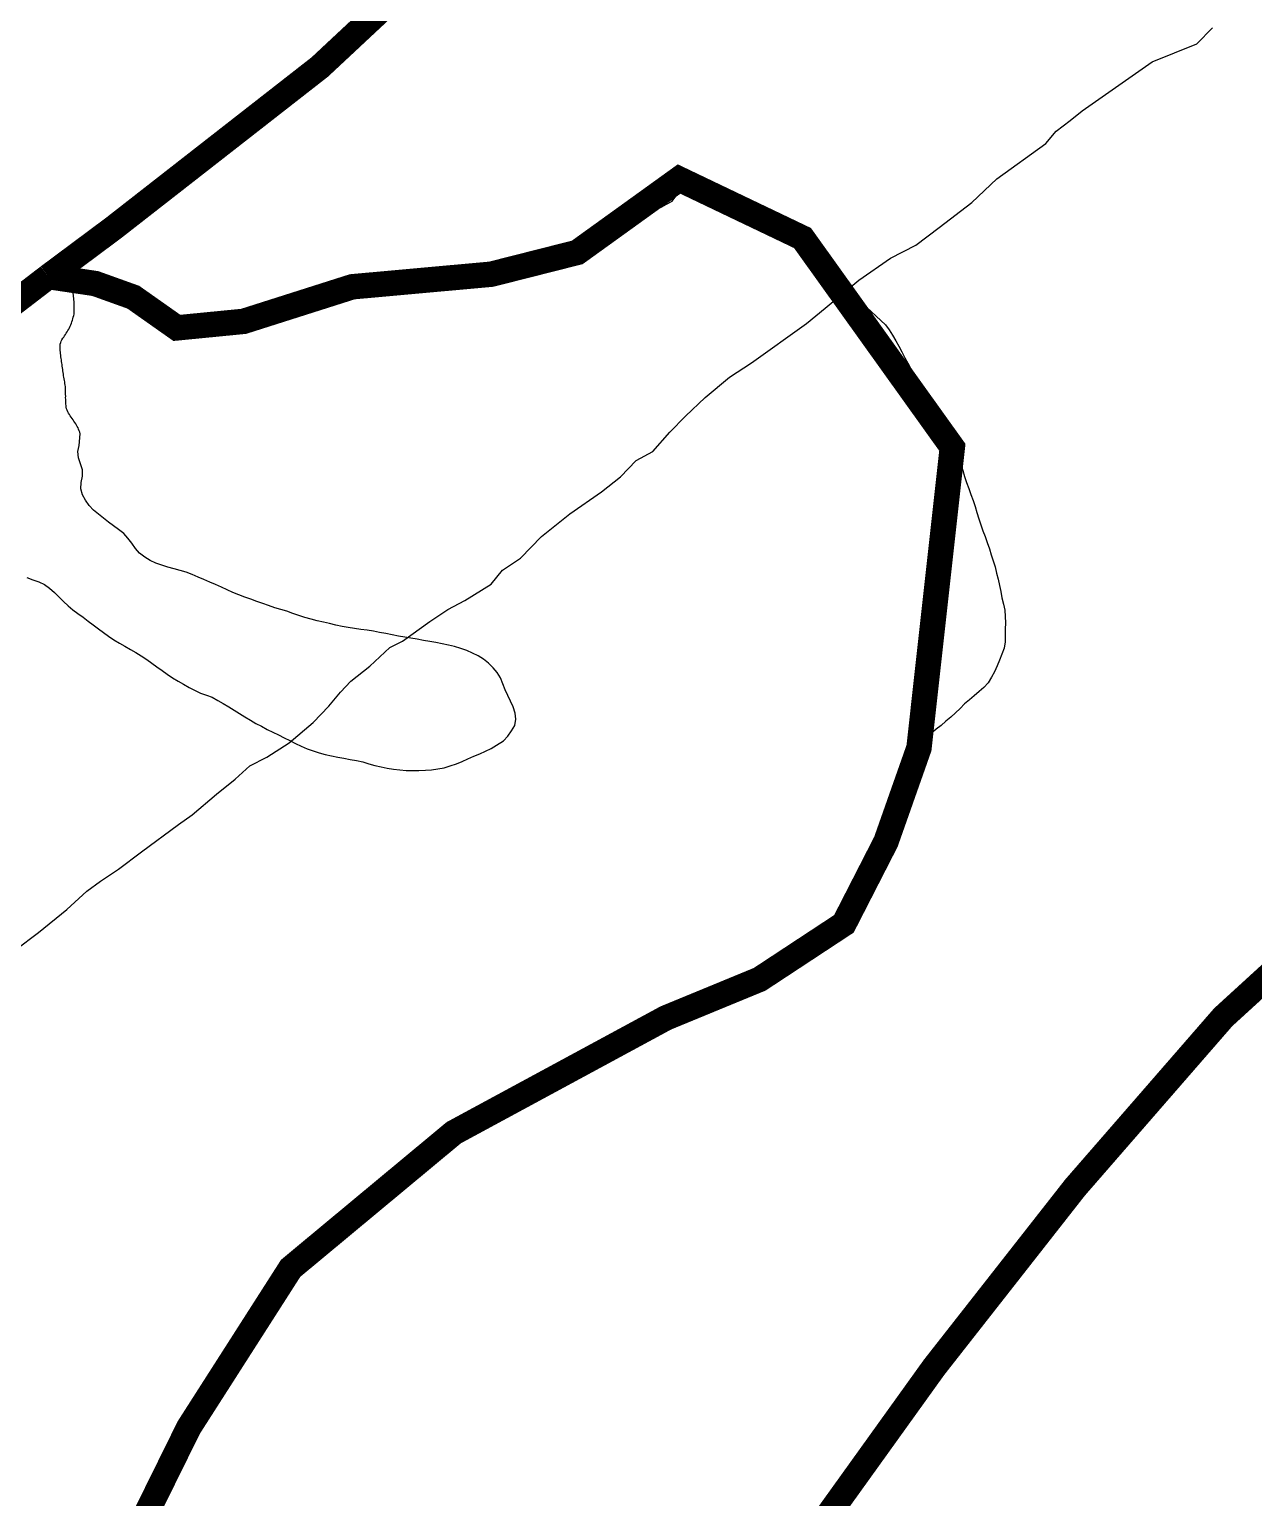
# Model space of a CAD drawing. Header units: millimetres. Extents: x 1745962 to 1749233, y 4525379 to 4529927.
# Drawn here: x 1746549.5 to 1746742.1, y 4525798.8 to 4526029.9 of the extents above; entities that cross this region are included whole.
import ezdxf

# ---------------------------------------------------------------- set-up
doc = ezdxf.new("R2010")
doc.units = ezdxf.units.MM
doc.header["$LTSCALE"] = 10
doc.header["$MEASUREMENT"] = 0
for name, color, linetype in [('AROLL_LOTS', 8, 'Continuous'), ('WATER', 5, 'Continuous'), ('ZONING_ZONES', 140, 'Continuous')]:
    doc.layers.add(name, color=color, linetype=linetype)

msp = doc.modelspace()

# ---------------------------------------------------------------- linework, layer by layer
at = {"layer": 'AROLL_LOTS'}
for points in [[(1746715.18, 4526017.1), (1746726.19, 4526024.8), (1746733.21, 4526027.61), (1746735.68, 4526030.16)], [(1746547.34, 4525885.02), (1746550.98, 4525887.77), (1746555.45, 4525891.36), (1746558.58, 4525894.26), (1746560.74, 4525895.8), (1746563.56, 4525897.69), (1746567.2, 4525900.43), (1746573, 4525904.72), (1746575.16, 4525906.27), (1746578.96, 4525909.5), (1746581.94, 4525911.9), (1746584.25, 4525913.96), (1746586.91, 4525915.34), (1746590.4, 4525917.58), (1746594.2, 4525920.82), (1746596.67, 4525923.38), (1746598.48, 4525925.58), (1746600.11, 4525927.28), (1746603.1, 4525929.68), (1746606.23, 4525932.58), (1746608.23, 4525933.62), (1746612.54, 4525936.71), (1746615.37, 4525938.6), (1746618.03, 4525939.98), (1746622.18, 4525942.57), (1746623.98, 4525944.77), (1746626.8, 4525946.67), (1746630.1, 4525950.06), (1746634.57, 4525953.66), (1746639.54, 4525957.09), (1746642.52, 4525959.48), (1746644.99, 4525962.05), (1746647.65, 4525963.43), (1746650.28, 4525966.49), (1746652.75, 4525969.04), (1746655.88, 4525971.94), (1746659.68, 4525975.18), (1746663.17, 4525977.42), (1746671.79, 4525983.6), (1746674.76, 4525986), (1746680.06, 4525990.44), (1746685.03, 4525993.88), (1746689.03, 4525995.95), (1746692.68, 4525998.7), (1746697.8, 4526002.63), (1746701.76, 4526006.39), (1746709.43, 4526011.93), (1746711.08, 4526013.88), (1746713.3, 4526015.55), (1746715.18, 4526017.1)]]:
    msp.add_lwpolyline(points, dxfattribs=at)
at = {"layer": 'WATER'}
for points in [[(1746573.51, 4525982.5), (1746574.5, 4525982.38), (1746575.5, 4525982.4), (1746576.49, 4525982.51), (1746577.41, 4525982.9), (1746578.31, 4525983.34), (1746579.27, 4525983.61), (1746580.26, 4525983.7), (1746581.26, 4525983.75), (1746582.25, 4525983.81), (1746583.25, 4525983.94), (1746584.22, 4525984.17), (1746585.17, 4525984.5), (1746586.11, 4525984.83), (1746587.04, 4525985.22), (1746587.95, 4525985.62), (1746588.85, 4525986.04), (1746589.77, 4525986.45), (1746590.69, 4525986.83), (1746591.64, 4525987.18), (1746592.57, 4525987.52), (1746593.51, 4525987.85), (1746594.47, 4525988.12), (1746595.45, 4525988.34), (1746596.42, 4525988.57), (1746597.39, 4525988.8), (1746598.38, 4525989), (1746599.35, 4525989.2), (1746600.34, 4525989.38), (1746601.33, 4525989.53), (1746602.31, 4525989.73), (1746603.29, 4525989.94), (1746604.27, 4525990.14), (1746605.26, 4525990.24), (1746606.26, 4525990.33), (1746607.25, 4525990.43), (1746608.25, 4525990.54), (1746609.24, 4525990.69), (1746610.22, 4525990.83), (1746611.22, 4525990.96), (1746612.21, 4525991.05), (1746613.2, 4525991.12), (1746614.21, 4525991.19), (1746615.21, 4525991.23), (1746616.21, 4525991.28), (1746617.2, 4525991.28), (1746618.2, 4525991.27), (1746619.2, 4525991.25), (1746620.21, 4525991.25), (1746621.21, 4525991.27), (1746622.2, 4525991.36), (1746623.19, 4525991.5), (1746624.17, 4525991.68), (1746625.15, 4525991.9), (1746626.12, 4525992.15), (1746627.09, 4525992.42), (1746628.04, 4525992.68), (1746629.02, 4525992.9), (1746630, 4525993.09), (1746630.99, 4525993.26), (1746631.97, 4525993.45), (1746632.94, 4525993.71), (1746633.89, 4525994.03), (1746634.83, 4525994.39), (1746635.74, 4525994.79), (1746636.62, 4525995.27), (1746637.45, 4525995.81), (1746638.26, 4525996.39), (1746639.1, 4525996.93), (1746639.97, 4525997.43), (1746640.88, 4525997.86), (1746641.78, 4525998.29), (1746642.67, 4525998.75), (1746643.58, 4525999.17), (1746644.49, 4525999.57), (1746645.4, 4526000), (1746646.28, 4526000.46), (1746647.15, 4526000.96), (1746648.02, 4526001.44), (1746648.92, 4526001.9), (1746649.8, 4526002.36), (1746650.65, 4526002.87), (1746651.27, 4526003.64), (1746651.18, 4526004.63), (1746651.12, 4526005.61), (1746651.76, 4526006.34), (1746652.75, 4526006.35), (1746653.7, 4526006.02), (1746654.64, 4526005.68), (1746655.58, 4526005.36), (1746656.53, 4526005.05), (1746657.49, 4526004.75), (1746658.44, 4526004.44), (1746659.38, 4526004.1), (1746660.3, 4526003.72), (1746661.23, 4526003.35), (1746662.16, 4526002.97), (1746663.05, 4526002.52), (1746663.94, 4526002.06), (1746664.82, 4526001.58), (1746665.68, 4526001.08), (1746666.53, 4526000.56), (1746667.37, 4526000.01), (1746668.18, 4525999.43), (1746669.68, 4525998.37)], [(1746669.68, 4525998.37), (1746670.47, 4525997.75), (1746671.18, 4525997.05), (1746671.78, 4525996.24), (1746672.33, 4525995.41), (1746672.87, 4525994.57), (1746673.46, 4525993.76), (1746674.07, 4525992.98), (1746674.74, 4525992.23), (1746675.44, 4525991.51), (1746676.01, 4525990.7), (1746676.71, 4525989.99), (1746677.44, 4525989.3), (1746678.18, 4525988.63), (1746678.94, 4525987.97), (1746679.7, 4525987.34), (1746680.5, 4525986.72), (1746681.28, 4525986.1), (1746682.04, 4525985.45), (1746682.78, 4525984.77), (1746683.51, 4525984.1), (1746684.22, 4525983.4), (1746684.83, 4525982.59), (1746685.35, 4525981.75), (1746685.87, 4525980.88), (1746686.34, 4525980.01), (1746686.8, 4525979.12), (1746687.25, 4525978.22), (1746687.72, 4525977.34), (1746688.23, 4525976.49), (1746688.73, 4525975.62), (1746689.23, 4525974.75), (1746689.72, 4525973.88), (1746690.2, 4525973), (1746690.66, 4525972.12), (1746691.16, 4525971.25), (1746691.66, 4525970.38), (1746692.16, 4525969.51), (1746692.62, 4525968.63), (1746693.03, 4525967.72), (1746693.42, 4525966.79), (1746693.83, 4525965.89), (1746694.27, 4525964.99), (1746694.75, 4525964.11), (1746695.23, 4525963.23), (1746695.67, 4525962.33), (1746696.07, 4525961.41), (1746696.39, 4525960.47), (1746696.66, 4525959.5), (1746696.98, 4525958.56), (1746697.32, 4525957.62), (1746697.68, 4525956.68), (1746698.02, 4525955.75), (1746698.33, 4525954.79), (1746698.62, 4525953.84), (1746698.9, 4525952.88), (1746699.21, 4525951.92), (1746699.56, 4525950.99), (1746699.89, 4525950.05), (1746700.24, 4525949.11), (1746700.57, 4525948.16), (1746700.88, 4525947.21), (1746701.19, 4525946.26), (1746701.47, 4525945.31), (1746701.72, 4525944.33), (1746701.94, 4525943.36), (1746702.15, 4525942.38), (1746702.36, 4525941.4), (1746702.56, 4525940.42), (1746702.78, 4525939.44), (1746702.98, 4525938.47), (1746703.08, 4525937.48), (1746703.1, 4525936.47), (1746703.08, 4525935.48), (1746703.07, 4525934.48), (1746703.05, 4525933.48), (1746702.89, 4525932.5), (1746702.54, 4525931.56), (1746702.16, 4525930.63), (1746701.78, 4525929.71), (1746701.36, 4525928.8), (1746700.91, 4525927.91), (1746700.4, 4525927.05), (1746699.72, 4525926.32), (1746698.96, 4525925.67), (1746698.2, 4525925.01), (1746697.43, 4525924.37), (1746696.68, 4525923.72), (1746695.96, 4525923.02), (1746695.24, 4525922.33), (1746694.5, 4525921.65), (1746693.75, 4525920.99), (1746692.98, 4525920.35), (1746692.2, 4525919.73), (1746691.44, 4525919.08), (1746690.74, 4525918.37), (1746690.11, 4525917.59), (1746689.5, 4525916.79), (1746688.98, 4525915.94), (1746688.47, 4525915.08), (1746687.96, 4525914.22), (1746687.47, 4525913.35), (1746687, 4525912.47), (1746686.57, 4525911.57), (1746686.22, 4525910.63), (1746685.94, 4525909.67), (1746685.69, 4525908.7), (1746685.43, 4525907.73), (1746685.17, 4525906.77), (1746684.74, 4525904.99)], [(1746557.53, 4525966.24), (1746557.46, 4525966.48), (1746557.39, 4525966.72), (1746557.29, 4525966.95), (1746557.2, 4525967.18), (1746557.09, 4525967.41), (1746556.97, 4525967.62), (1746556.83, 4525967.83), (1746556.69, 4525968.04), (1746556.54, 4525968.25), (1746556.41, 4525968.45), (1746556.26, 4525968.66), (1746556.13, 4525968.87), (1746555.98, 4525969.07), (1746555.85, 4525969.28), (1746555.7, 4525969.49), (1746555.58, 4525969.71), (1746555.49, 4525969.94), (1746555.41, 4525970.18), (1746555.35, 4525970.42), (1746555.32, 4525970.67), (1746555.29, 4525970.92), (1746555.27, 4525971.16), (1746555.26, 4525971.42), (1746555.26, 4525971.67), (1746555.25, 4525971.91), (1746555.26, 4525972.16), (1746555.25, 4525972.42), (1746555.25, 4525972.67), (1746555.24, 4525972.91), (1746555.23, 4525973.17), (1746555.23, 4525973.42), (1746555.22, 4525973.66), (1746555.19, 4525973.91), (1746555.15, 4525974.16), (1746555.11, 4525974.41), (1746555.07, 4525974.65), (1746555.03, 4525974.9), (1746554.98, 4525975.15), (1746554.94, 4525975.39), (1746554.9, 4525975.63), (1746554.86, 4525975.89), (1746554.82, 4525976.13), (1746554.79, 4525976.38), (1746554.75, 4525976.62), (1746554.72, 4525976.87), (1746554.68, 4525977.13), (1746554.65, 4525977.37), (1746554.61, 4525977.62), (1746554.58, 4525977.87), (1746554.55, 4525978.11), (1746554.51, 4525978.36), (1746554.48, 4525978.61), (1746554.46, 4525978.86), (1746554.43, 4525979.11), (1746554.4, 4525979.36), (1746554.38, 4525979.61), (1746554.38, 4525979.86), (1746554.37, 4525980.1), (1746554.39, 4525980.36), (1746554.47, 4525980.59), (1746554.56, 4525980.83), (1746554.67, 4525981.05), (1746554.81, 4525981.27), (1746554.95, 4525981.46), (1746555.09, 4525981.67), (1746555.23, 4525981.88), (1746555.36, 4525982.1), (1746555.5, 4525982.31), (1746555.62, 4525982.52), (1746555.76, 4525982.73), (1746555.88, 4525982.94), (1746555.99, 4525983.17), (1746556.09, 4525983.4), (1746556.17, 4525983.64), (1746556.25, 4525983.87), (1746556.33, 4525984.11), (1746556.4, 4525984.35), (1746556.46, 4525984.6), (1746556.52, 4525984.84), (1746556.57, 4525985.09), (1746556.59, 4525985.33), (1746556.61, 4525985.59), (1746556.61, 4525985.84), (1746556.61, 4525986.08), (1746556.61, 4525986.33), (1746556.6, 4525986.58), (1746556.58, 4525986.83), (1746556.57, 4525987.08), (1746556.55, 4525987.33), (1746556.53, 4525987.58), (1746556.51, 4525987.83), (1746556.48, 4525988.08), (1746556.43, 4525988.32), (1746556.4, 4525988.57), (1746556.38, 4525988.82), (1746556.37, 4525989.06), (1746556.37, 4525989.32), (1746556.42, 4525989.56), (1746556.51, 4525989.79), (1746556.64, 4525990.01), (1746556.81, 4525990.2), (1746556.98, 4525990.37), (1746557.19, 4525990.51), (1746557.42, 4525990.61), (1746557.67, 4525990.68), (1746557.91, 4525990.73), (1746558.16, 4525990.75), (1746558.41, 4525990.73), (1746558.65, 4525990.68), (1746558.9, 4525990.6), (1746559.12, 4525990.5), (1746559.34, 4525990.37), (1746559.53, 4525990.23), (1746559.72, 4525990.06), (1746559.91, 4525989.89), (1746560.07, 4525989.69), (1746560.22, 4525989.49), (1746560.34, 4525989.28), (1746560.45, 4525989.05), (1746560.59, 4525988.84), (1746560.73, 4525988.63), (1746560.87, 4525988.43), (1746561.08, 4525988.3), (1746561.31, 4525988.19), (1746561.54, 4525988.11), (1746561.78, 4525988.16), (1746562.01, 4525988.25), (1746562.23, 4525988.36), (1746562.45, 4525988.51), (1746562.65, 4525988.65), (1746562.84, 4525988.81), (1746563.03, 4525988.97), (1746563.18, 4525989.17), (1746563.33, 4525989.37), (1746563.49, 4525989.56), (1746563.67, 4525989.74), (1746563.86, 4525989.9), (1746564.08, 4525990.02), (1746564.32, 4525990.07), (1746564.58, 4525990.04), (1746564.79, 4525989.9), (1746564.98, 4525989.75), (1746565.14, 4525989.55), (1746565.27, 4525989.36), (1746565.41, 4525989.14), (1746565.53, 4525988.92), (1746565.65, 4525988.7), (1746565.73, 4525988.47), (1746565.78, 4525988.22), (1746565.84, 4525987.98), (1746565.9, 4525987.74), (1746566.01, 4525987.51), (1746566.08, 4525987.27), (1746566.15, 4525987.03), (1746566.24, 4525986.79), (1746566.32, 4525986.56), (1746566.42, 4525986.33), (1746566.53, 4525986.11), (1746566.69, 4525985.91), (1746566.88, 4525985.75), (1746567.1, 4525985.62), (1746567.33, 4525985.56), (1746567.58, 4525985.55), (1746567.84, 4525985.53), (1746568.09, 4525985.53), (1746568.33, 4525985.55), (1746568.58, 4525985.54), (1746568.84, 4525985.52), (1746569.08, 4525985.45), (1746569.31, 4525985.37), (1746569.54, 4525985.27), (1746569.76, 4525985.14), (1746569.96, 4525984.99), (1746570.14, 4525984.83), (1746570.33, 4525984.66), (1746570.52, 4525984.49), (1746570.71, 4525984.33), (1746570.89, 4525984.16), (1746571.08, 4525983.99), (1746571.27, 4525983.83), (1746571.46, 4525983.67), (1746571.65, 4525983.51), (1746571.87, 4525983.38), (1746572.08, 4525983.26), (1746572.31, 4525983.15), (1746572.53, 4525983.03), (1746572.75, 4525982.91), (1746572.97, 4525982.8), (1746573.19, 4525982.68), (1746573.51, 4525982.5)], [(1746624.11, 4525917.93), (1746624.8, 4525918.64), (1746625.37, 4525919.47), (1746625.9, 4525920.32), (1746626.09, 4525921.3), (1746625.97, 4525922.29), (1746625.65, 4525923.24), (1746625.25, 4525924.15), (1746624.8, 4525925.05), (1746624.38, 4525925.96), (1746624.02, 4525926.88), (1746623.64, 4525927.82), (1746623.14, 4525928.68), (1746622.49, 4525929.43), (1746621.79, 4525930.14), (1746621.01, 4525930.78), (1746620.15, 4525931.27), (1746619.25, 4525931.73), (1746618.35, 4525932.15), (1746617.4, 4525932.47), (1746616.44, 4525932.74), (1746615.47, 4525932.99), (1746614.5, 4525933.2), (1746613.51, 4525933.4), (1746612.53, 4525933.57), (1746611.54, 4525933.73), (1746610.56, 4525933.9), (1746609.57, 4525934.07), (1746608.59, 4525934.24), (1746607.6, 4525934.41), (1746606.62, 4525934.6), (1746605.64, 4525934.79), (1746604.65, 4525934.98), (1746603.67, 4525935.15), (1746602.68, 4525935.31), (1746601.69, 4525935.45), (1746600.71, 4525935.6), (1746599.72, 4525935.75), (1746598.73, 4525935.93), (1746597.76, 4525936.14), (1746596.78, 4525936.37), (1746595.8, 4525936.57), (1746594.83, 4525936.79), (1746593.86, 4525937.05), (1746592.9, 4525937.33), (1746591.95, 4525937.65), (1746591.01, 4525937.98), (1746590.06, 4525938.31), (1746589.1, 4525938.6), (1746588.14, 4525938.87), (1746587.19, 4525939.19), (1746586.25, 4525939.51), (1746585.31, 4525939.87), (1746584.37, 4525940.21), (1746583.44, 4525940.54), (1746582.5, 4525940.89), (1746581.56, 4525941.25), (1746580.65, 4525941.66), (1746579.75, 4525942.09), (1746578.83, 4525942.5), (1746577.92, 4525942.9), (1746576.99, 4525943.3), (1746576.08, 4525943.7), (1746575.17, 4525944.11), (1746574.23, 4525944.45), (1746573.27, 4525944.73), (1746572.3, 4525944.99), (1746571.33, 4525945.23), (1746570.38, 4525945.54), (1746569.44, 4525945.88), (1746568.55, 4525946.32), (1746567.7, 4525946.84), (1746566.89, 4525947.44), (1746566.25, 4525948.21), (1746565.66, 4525949.01), (1746565.06, 4525949.81), (1746564.39, 4525950.55), (1746563.59, 4525951.16), (1746562.79, 4525951.75), (1746561.99, 4525952.35), (1746561.2, 4525952.98), (1746560.43, 4525953.61), (1746559.66, 4525954.24), (1746558.97, 4525954.96), (1746558.38, 4525955.77), (1746557.88, 4525956.64), (1746557.62, 4525957.6), (1746557.69, 4525958.59), (1746557.9, 4525959.57), (1746557.9, 4525960.57), (1746557.6, 4525961.52), (1746557.27, 4525962.47), (1746557.15, 4525963.44), (1746557.39, 4525964.41), (1746557.53, 4525966.24)], [(1746549.14, 4525943.64), (1746550.07, 4525943.28), (1746551.01, 4525942.94), (1746551.91, 4525942.51), (1746552.72, 4525941.92), (1746553.48, 4525941.27), (1746554.2, 4525940.57), (1746554.91, 4525939.87), (1746555.63, 4525939.18), (1746556.38, 4525938.51), (1746557.19, 4525937.94), (1746558.01, 4525937.36), (1746558.81, 4525936.76), (1746559.6, 4525936.15), (1746560.4, 4525935.56), (1746561.21, 4525934.96), (1746562.02, 4525934.37), (1746562.84, 4525933.81), (1746563.7, 4525933.29), (1746564.57, 4525932.79), (1746565.43, 4525932.29), (1746566.31, 4525931.81), (1746567.16, 4525931.28), (1746568, 4525930.74), (1746568.79, 4525930.14), (1746569.62, 4525929.56), (1746570.44, 4525928.99), (1746571.25, 4525928.41), (1746572.08, 4525927.85), (1746572.93, 4525927.32), (1746573.79, 4525926.82), (1746574.67, 4525926.33), (1746575.55, 4525925.88), (1746576.46, 4525925.44), (1746577.39, 4525925.08), (1746578.31, 4525924.77), (1746579.18, 4525924.27), (1746580.05, 4525923.77), (1746580.91, 4525923.26), (1746581.76, 4525922.74), (1746582.6, 4525922.21), (1746583.45, 4525921.67), (1746584.31, 4525921.15), (1746585.18, 4525920.66), (1746586.06, 4525920.2), (1746586.94, 4525919.72), (1746587.84, 4525919.27), (1746588.74, 4525918.84), (1746589.64, 4525918.4), (1746590.52, 4525917.95), (1746591.43, 4525917.51), (1746592.33, 4525917.08), (1746593.24, 4525916.68), (1746594.18, 4525916.34), (1746595.14, 4525916.05), (1746596.1, 4525915.78), (1746597.08, 4525915.54), (1746598.06, 4525915.32), (1746599.04, 4525915.16), (1746600.03, 4525915), (1746601.01, 4525914.82), (1746601.99, 4525914.6), (1746602.95, 4525914.32), (1746603.91, 4525914.04), (1746604.88, 4525913.81), (1746605.86, 4525913.6), (1746606.85, 4525913.46), (1746607.84, 4525913.35), (1746608.84, 4525913.27), (1746609.83, 4525913.23), (1746610.84, 4525913.24), (1746611.84, 4525913.28), (1746612.83, 4525913.37), (1746613.82, 4525913.52), (1746614.81, 4525913.69), (1746615.76, 4525913.97), (1746616.72, 4525914.28), (1746617.65, 4525914.65), (1746618.55, 4525915.07), (1746619.48, 4525915.48), (1746620.39, 4525915.87), (1746621.3, 4525916.27), (1746622.2, 4525916.72), (1746623.05, 4525917.25), (1746624.11, 4525917.93)], [(1746684.74, 4525904.99), (1746684.57, 4525904.01), (1746684.42, 4525903.02), (1746684.3, 4525902.03), (1746684.19, 4525901.04), (1746684.05, 4525900.05), (1746683.89, 4525899.06), (1746683.7, 4525898.08), (1746683.46, 4525897.11), (1746683.07, 4525896.18), (1746682.67, 4525895.27), (1746682.21, 4525894.38), (1746681.7, 4525893.52), (1746681.15, 4525892.69), (1746680.56, 4525891.87), (1746679.92, 4525891.11), (1746679.2, 4525890.42), (1746678.46, 4525889.74), (1746677.69, 4525889.11), (1746676.9, 4525888.49), (1746676.12, 4525887.87), (1746675.36, 4525887.22), (1746674.6, 4525886.56), (1746673.81, 4525885.96), (1746672.91, 4525885.52), (1746671.99, 4525885.12), (1746671.16, 4525884.57), (1746670.38, 4525883.94), (1746669.65, 4525883.26), (1746668.9, 4525882.6), (1746668.05, 4525882.07), (1746667.14, 4525881.66), (1746666.22, 4525881.27), (1746665.32, 4525880.85), (1746664.43, 4525880.38), (1746663.54, 4525879.92), (1746662.67, 4525879.43), (1746661.8, 4525878.93), (1746660.91, 4525878.48), (1746660, 4525878.07), (1746659.07, 4525877.7), (1746658.14, 4525877.34), (1746657.21, 4525876.97), (1746656.29, 4525876.58), (1746655.36, 4525876.21), (1746654.42, 4525875.87), (1746653.48, 4525875.53), (1746652.52, 4525875.26), (1746651.55, 4525874.99), (1746650.6, 4525874.67), (1746649.68, 4525874.3), (1746648.8, 4525873.82), (1746647.91, 4525873.35), (1746647.02, 4525872.91), (1746646.11, 4525872.5), (1746645.16, 4525872.18), (1746644.22, 4525871.83), (1746643.3, 4525871.45), (1746642.41, 4525870.98), (1746641.55, 4525870.49), (1746640.67, 4525870.01), (1746639.79, 4525869.53), (1746638.9, 4525869.06), (1746638.02, 4525868.6), (1746637.12, 4525868.15), (1746636.22, 4525867.71), (1746635.34, 4525867.26), (1746634.46, 4525866.78), (1746633.57, 4525866.32), (1746632.68, 4525865.86), (1746631.76, 4525865.46), (1746630.87, 4525865.02), (1746629.98, 4525864.56), (1746629.1, 4525864.08), (1746628.23, 4525863.59), (1746627.35, 4525863.13), (1746626.46, 4525862.65), (1746625.62, 4525862.12), (1746624.77, 4525861.58), (1746623.94, 4525861.05), (1746623.08, 4525860.52), (1746622.23, 4525860), (1746621.37, 4525859.48), (1746620.53, 4525858.93), (1746619.71, 4525858.37), (1746618.86, 4525857.83), (1746618.02, 4525857.3), (1746617.17, 4525856.78), (1746616.32, 4525856.24), (1746615.52, 4525855.65), (1746614.71, 4525855.07), (1746613.9, 4525854.47), (1746613.11, 4525853.85), (1746612.33, 4525853.24), (1746611.54, 4525852.62), (1746610.75, 4525852), (1746609.95, 4525851.4), (1746609.14, 4525850.83), (1746608.32, 4525850.24), (1746607.51, 4525849.66), (1746606.72, 4525849.04), (1746605.94, 4525848.42), (1746605.17, 4525847.79), (1746604.4, 4525847.14), (1746603.65, 4525846.48), (1746602.9, 4525845.81), (1746602.17, 4525845.14), (1746601.44, 4525844.45), (1746600.72, 4525843.77), (1746599.97, 4525843.1), (1746599.19, 4525842.48), (1746598.38, 4525841.88), (1746597.59, 4525841.27), (1746596.81, 4525840.66), (1746596.06, 4525839.99), (1746595.34, 4525839.29), (1746594.64, 4525838.57), (1746593.93, 4525837.89), (1746593.16, 4525837.24), (1746592.39, 4525836.6), (1746591.33, 4525835.63)], [(1746735.39, 4525872.5), (1746735.56, 4525872.69), (1746735.73, 4525872.87), (1746735.91, 4525873.04), (1746736.08, 4525873.22), (1746736.26, 4525873.4), (1746736.44, 4525873.57), (1746736.62, 4525873.74), (1746736.8, 4525873.92), (1746736.99, 4525874.09), (1746737.16, 4525874.26), (1746737.36, 4525874.41), (1746737.56, 4525874.57), (1746737.74, 4525874.74), (1746737.93, 4525874.91), (1746738.12, 4525875.07), (1746738.31, 4525875.23), (1746738.49, 4525875.4), (1746738.68, 4525875.56), (1746738.87, 4525875.74), (1746739.05, 4525875.91), (1746739.22, 4525876.09), (1746739.39, 4525876.27), (1746739.56, 4525876.45), (1746739.73, 4525876.64), (1746739.9, 4525876.82), (1746740.06, 4525877.01), (1746740.21, 4525877.22), (1746740.36, 4525877.41), (1746740.53, 4525877.6), (1746740.69, 4525877.79), (1746740.85, 4525877.98), (1746741.01, 4525878.17), (1746741.17, 4525878.36), (1746741.34, 4525878.55), (1746741.5, 4525878.74), (1746741.67, 4525878.92), (1746741.85, 4525879.09), (1746742.04, 4525879.27), (1746742.23, 4525879.43)], [(1746676.73, 4525798.22), (1746677.35, 4525799), (1746677.96, 4525799.79), (1746678.55, 4525800.59), (1746679.11, 4525801.43), (1746679.61, 4525802.3), (1746680.12, 4525803.15), (1746680.67, 4525803.99), (1746681.23, 4525804.81), (1746681.88, 4525805.58), (1746682.53, 4525806.33), (1746683.18, 4525807.1), (1746683.77, 4525807.91), (1746684.29, 4525808.76), (1746684.82, 4525809.61), (1746685.35, 4525810.45), (1746685.95, 4525811.26), (1746686.57, 4525812.04), (1746687.16, 4525812.84), (1746687.73, 4525813.67), (1746688.28, 4525814.51), (1746688.81, 4525815.35), (1746689.37, 4525816.18), (1746689.98, 4525816.97), (1746690.6, 4525817.75), (1746691.24, 4525818.53), (1746691.87, 4525819.3), (1746692.48, 4525820.09), (1746693.07, 4525820.9), (1746693.62, 4525821.74), (1746694.18, 4525822.57), (1746694.74, 4525823.4), (1746695.3, 4525824.23), (1746695.85, 4525825.06), (1746696.41, 4525825.89), (1746696.98, 4525826.71), (1746697.55, 4525827.53), (1746698.16, 4525828.33), (1746698.8, 4525829.09), (1746699.42, 4525829.88), (1746700.05, 4525830.66), (1746700.7, 4525831.41), (1746701.37, 4525832.16), (1746702.04, 4525832.9), (1746702.67, 4525833.68), (1746703.27, 4525834.47), (1746703.88, 4525835.27), (1746704.48, 4525836.07), (1746705.13, 4525836.83), (1746705.79, 4525837.57), (1746706.47, 4525838.31), (1746707.15, 4525839.05), (1746707.77, 4525839.82), (1746708.4, 4525840.6), (1746709.03, 4525841.38), (1746709.66, 4525842.16), (1746710.3, 4525842.92), (1746710.97, 4525843.68), (1746711.62, 4525844.43), (1746712.26, 4525845.19), (1746712.87, 4525845.99), (1746713.47, 4525846.8), (1746714.05, 4525847.6), (1746714.64, 4525848.41), (1746715.24, 4525849.21), (1746715.86, 4525850), (1746716.48, 4525850.78), (1746717.13, 4525851.55), (1746717.76, 4525852.32), (1746718.36, 4525853.12), (1746718.96, 4525853.92), (1746719.53, 4525854.74), (1746720.15, 4525855.52), (1746720.83, 4525856.26), (1746721.5, 4525856.99), (1746722.15, 4525857.77), (1746722.76, 4525858.55), (1746723.36, 4525859.36), (1746723.98, 4525860.14), (1746724.61, 4525860.92), (1746725.28, 4525861.65), (1746726.02, 4525862.33), (1746726.73, 4525863.02), (1746727.44, 4525863.74), (1746728.08, 4525864.5), (1746728.71, 4525865.29), (1746729.33, 4525866.07), (1746730, 4525866.82), (1746730.69, 4525867.53), (1746731.41, 4525868.23), (1746732.14, 4525868.92), (1746732.85, 4525869.62), (1746733.54, 4525870.34), (1746734.19, 4525871.09), (1746735.39, 4525872.5)], [(1746591.33, 4525835.63), (1746590.65, 4525834.89), (1746590, 4525834.14), (1746589.35, 4525833.37), (1746588.73, 4525832.6), (1746588.02, 4525831.89), (1746587.29, 4525831.2), (1746586.59, 4525830.5), (1746585.91, 4525829.76), (1746585.27, 4525828.99), (1746584.63, 4525828.22), (1746584.02, 4525827.43), (1746583.51, 4525826.57), (1746583.04, 4525825.69), (1746582.6, 4525824.78), (1746582.24, 4525823.86), (1746581.88, 4525822.93), (1746581.5, 4525822), (1746581.11, 4525821.08), (1746580.73, 4525820.15), (1746580.28, 4525819.26), (1746579.76, 4525818.41), (1746579.29, 4525817.53), (1746578.82, 4525816.64), (1746578.33, 4525815.78), (1746577.82, 4525814.91), (1746577.29, 4525814.07), (1746576.73, 4525813.24), (1746576.19, 4525812.4), (1746575.65, 4525811.55), (1746575.12, 4525810.7), (1746574.63, 4525809.84), (1746574.18, 4525808.94), (1746573.76, 4525808.03), (1746573.33, 4525807.13), (1746572.86, 4525806.24), (1746572.38, 4525805.36), (1746571.9, 4525804.48), (1746571.47, 4525803.58), (1746571.08, 4525802.67), (1746570.69, 4525801.74), (1746570.27, 4525800.84), (1746569.78, 4525799.97), (1746569.23, 4525799.13), (1746568.7, 4525798.29)]]:
    msp.add_lwpolyline(points, dxfattribs=at)
at = {"layer": 'ZONING_ZONES', "linetype": 'Continuous', "const_width": 4}
for points in [[(1746552.53, 4525990.99), (1746562.78, 4525998.63), (1746595.23, 4526023.97), (1746605.46, 4526033.53), (1746618.78, 4526040.45), (1746715.52, 4526117.67), (1746857.75, 4526213.48), (1746879.81, 4526226.69), (1747017.85, 4526309.33), (1747037.91, 4526322.82), (1747132.16, 4526388.86), (1747189.84, 4526435.11), (1747219.67, 4526459.68), (1747302.55, 4526513.93), (1747381.79, 4526569.45), (1747466.32, 4526631.57), (1747550.55, 4526694.24), (1747588.99, 4526721.89), (1747642.55, 4526755.57), (1747681.13, 4526770.49)], [(1746561.86, 4525783.96), (1746574.63, 4525809.84), (1746590.65, 4525834.89), (1746616.32, 4525856.24), (1746649.68, 4525874.3), (1746664.43, 4525880.38), (1746677.69, 4525889.11), (1746684.3, 4525902.03), (1746689.5, 4525916.79), (1746694.75, 4525964.11), (1746671.18, 4525997.05), (1746651.76, 4526006.34), (1746635.74, 4525994.79), (1746622.2, 4525991.36), (1746600.34, 4525989.38), (1746583.25, 4525983.94), (1746572.75, 4525982.91), (1746565.9, 4525987.74), (1746559.91, 4525989.89), (1746552.53, 4525990.99)], [(1746755.4, 4525890.9), (1746737.36, 4525874.41), (1746714.05, 4525847.6), (1746691.87, 4525819.3), (1746672.66, 4525792.53), (1746659.52, 4525763.58), (1746655.95, 4525744.67), (1746656.2, 4525737.68), (1746652.69, 4525724.2), (1746653.28, 4525710.32), (1746655.12, 4525704.62), (1746654.54, 4525692.67), (1746655.63, 4525689.97), (1746659.15, 4525688.16), (1746666.54, 4525666.6), (1746670.84, 4525650.59), (1746682.29, 4525646.27), (1746696.37, 4525631.12), (1746702.99, 4525619.98), (1746702.66, 4525607.14)]]:
    msp.add_lwpolyline(points, dxfattribs=at)
at = {"layer": 'ZONING_ZONES', "const_width": 4}
msp.add_lwpolyline([(1746552.53, 4525990.99), (1746454.32, 4525915.57)], dxfattribs=at)

doc.saveas('drawing.dxf')
